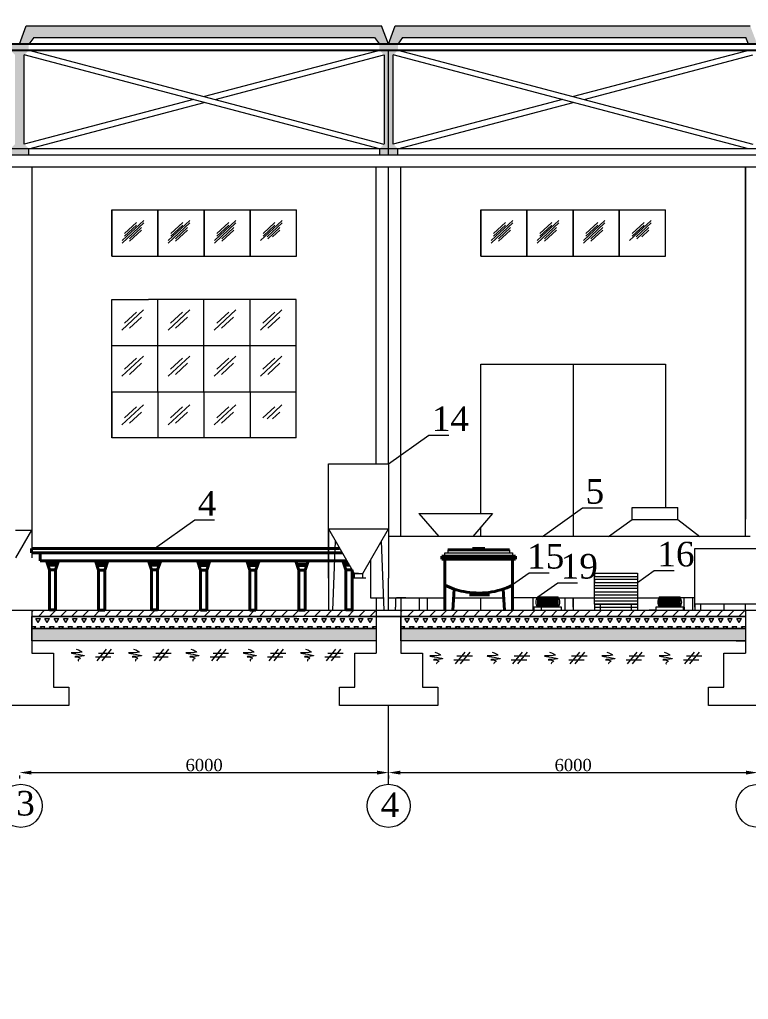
# Model space of a CAD drawing. Header units: inches. Extents: x -4475333 to 345677417, y -211198149 to 2125895.
# Drawn here: x -1960728 to -1948879, y 899562 to 915485 of the extents above; entities that cross this region are included whole.
import ezdxf

# ---------------------------------------------------------------- set-up
doc = ezdxf.new("R2010")
doc.units = ezdxf.units.IN
doc.header["$LTSCALE"] = 150
doc.header["$MEASUREMENT"] = 0
doc.linetypes.add('CENTER2', pattern=[1.125, 0.75, -0.125, 0.125, -0.125])
doc.linetypes.add('HIDDEN2', pattern=[4.7625, 3.175, -1.5875])
for name, color, linetype, lineweight in [('03 tbii', 3, 'Continuous', 50), ('cot', 2, 'Continuous', 50), ('Duong vien', 7, 'Continuous', 50), ('EEEE', 7, 'Continuous', 0), ('KHUNG BVE', 7, 'Continuous', 0), ('móng cột', 7, 'Continuous', 50), ('NHA XUONG', 80, 'Continuous', 50), ('PHOI_CANH', 3, 'Continuous', 50)]:
    doc.layers.add(name, color=color, linetype=linetype, lineweight=lineweight)
for name, color, linetype in [('dang', 2, 'Continuous'), ('duongtamchamgach', 50, 'Continuous'), ('MATCAT', 132, 'Continuous'), ('NET NHAP', 7, 'Continuous'), ('Net0.2', 4, 'Continuous'), ('netdut', 2, 'HIDDEN2'), ('Netve', 1, 'Continuous'), ('Thiet bi', 7, 'Continuous'), ('tru', 7, 'Continuous')]:
    doc.layers.add(name, color=color, linetype=linetype)
doc.styles.add('1', font='times.ttf')
doc.styles.get("Standard").update_dxf_attribs({"font": 'times.ttf', "height": 100})
doc.dimstyles.new('75', dxfattribs={"dimtxt": 200, "dimasz": 188, "dimexe": 94, "dimexo": 47, "dimgap": 20, "dimtad": 1, "dimtoh": 1, "dimdec": 0, "dimtxsty": '1', "dimcen": 2.5, "dimclrt": 256, "dimadec": 0, "dimazin": 0, "dimtfac": 1, "dimtdec": 0, "dimtix": 1, "dimtmove": 0, "dimatfit": 2, "dimfxl": 1, "dimlwd": 9, "dimlwe": 9, "dimarcsym": 0})
pattern_1 = [(60, (-2659278.37, 852424.49), (-75, 129.90381), [75, -75]), (120, (-2659278.37, 852424.49), (-150, 8e-08), [75, -75]), (0, (-2659315.87, 852489.44), (75, 129.90381), [75, -75])]
pattern_2 = [(0, (-2659278.374, 852424.489), (12.5, 25), [0, -25])]
pattern_3 = [(45, (-3375269.5799, 726526.24026), (-0.088388347648, 0.088388347648), [])]

# ---------------------------------------------------------------- blocks, each defined once
blk = doc.blocks.new('*D181')
at = {"layer": 'Defpoints', "color": 0, "lineweight": 0, "ltscale": 3, "transparency": 16777216}
for p in [(-1960728, 903248), (-1954728, 903248), (-1954728, 903248)]:
    blk.add_point(p, dxfattribs=at)
at = {"layer": 'NET NHAP', "color": 0, "lineweight": 9, "ltscale": 3, "transparency": 16777216}
for p, q in [((-1954728, 903295), (-1954728, 903342)), ((-1960728, 903201), (-1960728, 903154)), ((-1960540, 903248), (-1954916, 903248))]:
    blk.add_line(p, q, dxfattribs=at)
at = {"layer": 'NET NHAP', "color": 0, "lineweight": 0, "ltscale": 3, "transparency": 16777216}
for points in [[(-1960540, 903279), (-1960540, 903216), (-1960728, 903248)], [(-1954916, 903279), (-1954916, 903216), (-1954728, 903248)]]:
    blk.add_solid(points, dxfattribs=at)
at = {"layer": 'NET NHAP', "lineweight": 13, "ltscale": 3, "transparency": 16777216, "insert": (-1957728, 903369), "char_height": 200, "attachment_point": 5, "style": '1'}
blk.add_mtext('6000', dxfattribs=at)
blk = doc.blocks.new('*D182')
at = {"layer": 'Defpoints', "color": 0, "lineweight": 0, "ltscale": 3, "transparency": 16777216}
for p in [(-1954728, 903248), (-1948728, 903248), (-1948728, 903248)]:
    blk.add_point(p, dxfattribs=at)
at = {"layer": 'NET NHAP', "color": 0, "lineweight": 9, "ltscale": 3, "transparency": 16777216}
for p, q in [((-1948728, 903295), (-1948728, 903342)), ((-1954728, 903201), (-1954728, 903154)), ((-1954540, 903248), (-1948916, 903248))]:
    blk.add_line(p, q, dxfattribs=at)
at = {"layer": 'NET NHAP', "color": 0, "lineweight": 0, "ltscale": 3, "transparency": 16777216}
for points in [[(-1954540, 903279), (-1954540, 903216), (-1954728, 903248)], [(-1948916, 903279), (-1948916, 903216), (-1948728, 903248)]]:
    blk.add_solid(points, dxfattribs=at)
at = {"layer": 'NET NHAP', "lineweight": 13, "ltscale": 3, "transparency": 16777216, "insert": (-1951728, 903369), "char_height": 200, "attachment_point": 5, "style": '1'}
blk.add_mtext('6000', dxfattribs=at)
blk = doc.blocks.new('utjjrtjtr')
at = {"layer": 'PHOI_CANH', "color": 252, "lineweight": 9}
for p, q in [((4094925, 1559965), (4094925, 1559215)), ((4094925, 1559215), (4094925, 1559965)), ((4094925, 1559965), (4097925, 1559965)), ((4094925, 1559965), (4094925, 1559215)), ((4094925, 1559965), (4097925, 1559965)), ((4094925, 1559965), (4097925, 1559965)), ((4095675, 1559215), (4095675, 1559965)), ((4095675, 1559965), (4095675, 1559215)), ((4096425, 1559215), (4096425, 1559965)), ((4096425, 1559965), (4096425, 1559215)), ((4097175, 1559215), (4097175, 1559965)), ((4097175, 1559965), (4097175, 1559215)), ((4097925, 1559215), (4097925, 1559965)), ((4095092, 1559468), (4095443, 1559795)), ((4095092, 1559468), (4095443, 1559795)), ((4095842, 1559468), (4096193, 1559795)), ((4095842, 1559468), (4096193, 1559795)), ((4096592, 1559468), (4096943, 1559795)), ((4096592, 1559468), (4096943, 1559795)), ((4097342, 1559468), (4097693, 1559795)), ((4097342, 1559468), (4097693, 1559795)), ((4095092, 1559426), (4095443, 1559754)), ((4095092, 1559426), (4095443, 1559754)), ((4095133, 1559580), (4095328, 1559760)), ((4095133, 1559580), (4095328, 1559760)), ((4095133, 1559539), (4095328, 1559719)), ((4095133, 1559539), (4095328, 1559719)), ((4095212, 1559496), (4095407, 1559677)), ((4095212, 1559496), (4095407, 1559677)), ((4095212, 1559455), (4095407, 1559636)), ((4095212, 1559455), (4095407, 1559636)), ((4095842, 1559426), (4096193, 1559754)), ((4095842, 1559426), (4096193, 1559754)), ((4095883, 1559580), (4096078, 1559760)), ((4095883, 1559580), (4096078, 1559760)), ((4095883, 1559539), (4096078, 1559719)), ((4095883, 1559539), (4096078, 1559719)), ((4095962, 1559496), (4096157, 1559677)), ((4095962, 1559496), (4096157, 1559677)), ((4095962, 1559455), (4096157, 1559636)), ((4095962, 1559455), (4096157, 1559636)), ((4096592, 1559426), (4096943, 1559754)), ((4096592, 1559426), (4096943, 1559754)), ((4096633, 1559580), (4096828, 1559760)), ((4096633, 1559580), (4096828, 1559760)), ((4096633, 1559539), (4096828, 1559719)), ((4096633, 1559539), (4096828, 1559719)), ((4096712, 1559496), (4096907, 1559677)), ((4096712, 1559496), (4096907, 1559677)), ((4096712, 1559455), (4096907, 1559636)), ((4096712, 1559455), (4096907, 1559636)), ((4097383, 1559580), (4097578, 1559760)), ((4097383, 1559580), (4097578, 1559760)), ((4097383, 1559539), (4097578, 1559719)), ((4097383, 1559539), (4097578, 1559719)), ((4097451, 1559527), (4097693, 1559754)), ((4097451, 1559527), (4097693, 1559754)), ((4097462, 1559496), (4097657, 1559677)), ((4097462, 1559496), (4097657, 1559677)), ((4097540, 1559527), (4097657, 1559636)), ((4097540, 1559527), (4097657, 1559636)), ((4094925, 1559215), (4097883, 1559215)), ((4094925, 1559215), (4097925, 1559215)), ((4094925, 1559215), (4097883, 1559215)), ((4097883, 1559215), (4097925, 1559215)), ((4097883, 1559215), (4097925, 1559215))]:
    blk.add_line(p, q, dxfattribs=at)

msp = doc.modelspace()

# ---------------------------------------------------------------- hatches: boundary and pattern name
at = {"layer": 'dang', "lineweight": 9}
for points in [[(-1960878.5, 913286.9), (-1960578.5, 913286.9), (-1960578.5, 913386.9), (-1960653.5, 913461.9), (-1960653.5, 914911.7), (-1960578.5, 914986.9), (-1960578.5, 915086.9), (-1960878.5, 915086.9), (-1960878.5, 914986.9), (-1960803.5, 914911.7), (-1960803.5, 913461.9), (-1960878.5, 913386.9)], [(-1954878.5, 913286.9), (-1954578.5, 913286.9), (-1954578.5, 913386.9), (-1954653.5, 913461.9), (-1954653.5, 914911.7), (-1954578.5, 914986.9), (-1954578.5, 915086.9), (-1954878.5, 915086.9), (-1954878.5, 914986.9), (-1954803.5, 914911.7), (-1954803.5, 913461.9), (-1954878.5, 913386.9)]]:
    msp.add_hatch(color=256, dxfattribs=at).paths.add_polyline_path(points)
at = {"layer": 'netdut', "linetype": 'ByBlock', "lineweight": 9, "ltscale": 10}
h = msp.add_hatch(dxfattribs=at)
h.set_pattern_fill('TRIANG', color=0, scale=400, style=0)
h.set_pattern_definition(pattern_1)
h.paths.add_polyline_path([(-1960528.5, 905586.9), (-1960528.5, 905786.9), (-1954928.5, 905786.9), (-1954928.5, 905586.9)])
h = msp.add_hatch(dxfattribs=at)
h.set_pattern_fill('TRIANG', color=0, scale=400, style=0)
h.set_pattern_definition(pattern_1)
h.paths.add_polyline_path([(-1954528.6, 905586.9), (-1954528.6, 905786.9), (-1948928.5, 905786.9), (-1948928.5, 905586.9)])
h = msp.add_hatch(dxfattribs=at)
h.set_pattern_fill('DOTS', color=4, scale=400, style=0)
h.set_pattern_definition(pattern_2)
edge = h.paths.add_edge_path()
edge.add_line((-1954928.5, 905586.9), (-1954928.5, 905387))
edge.add_line((-1960528.5, 905586.9), (-1954928.5, 905586.9))
edge.add_line((-1960528.5, 905387), (-1960528.5, 905586.9))
edge.add_line((-1954928.5, 905387), (-1960528.5, 905387))
h = msp.add_hatch(dxfattribs=at)
h.set_pattern_fill('DOTS', color=4, scale=400, style=0)
h.set_pattern_definition(pattern_2)
edge = h.paths.add_edge_path()
edge.add_line((-1948928.5, 905586.9), (-1948928.5, 905386.9))
edge.add_line((-1954528.6, 905586.9), (-1948928.5, 905586.9))
edge.add_line((-1954528.6, 905386.9), (-1954528.6, 905586.9))
edge.add_line((-1948928.5, 905387), (-1954528.6, 905387))
at = {"layer": 'tru', "linetype": 'ByBlock', "lineweight": 9, "ltscale": 10}
h = msp.add_hatch(dxfattribs=at)
h.set_pattern_fill('ANSI31', color=5, style=0)
h.set_pattern_definition(pattern_3)
h.paths.add_polyline_path([(-1960618.6, 915382.5), (-1960728.2, 915086.9), (-1960577.7, 915086.9), (-1960498.4, 915193.9), (-1954959.8, 915193.9), (-1954878.7, 915086.9), (-1954730.2, 915086.9), (-1954843.6, 915382.5)])
h = msp.add_hatch(dxfattribs=at)
h.set_pattern_fill('ANSI31', color=5, style=0)
h.set_pattern_definition(pattern_3)
h.paths.add_polyline_path([(-1948919.4, 915194.4), (-1948878.1, 915086.9), (-1948736.2, 915086.9), (-1948849.6, 915382.5), (-1954620.5, 915382.5), (-1954730.1, 915086.9), (-1954579.5, 915086.9), (-1954500.3, 915193.9)])
h = msp.add_hatch(dxfattribs=at)
h.set_pattern_fill('ANSI31', color=5, scale=40, style=0)
h.set_pattern_definition([(45, (-3454443.94, 1115139.1), (-89.802561, 89.802561), [])])
h.paths.add_polyline_path([(-1954928.4, 905887), (-1960528.5, 905887), (-1960528.5, 905786.9), (-1954928.4, 905786.9)])
h = msp.add_hatch(dxfattribs=at)
h.set_pattern_fill('ANSI31', color=5, scale=40, style=0)
h.set_pattern_definition([(45, (-3448444.04, 1115139.1), (-89.802561, 89.802561), [])])
h.paths.add_polyline_path([(-1948928.5, 905887), (-1954528.6, 905887), (-1954528.6, 905786.9), (-1948928.5, 905786.9)])

# ---------------------------------------------------------------- linework, layer by layer
at = {"layer": '03 tbii', "lineweight": 18}
for p, q in [((-1972728.5, 905887), (-1906728.3, 905887)), ((-1950432.5, 905887), (-1949982.5, 905887))]:
    msp.add_line(p, q, dxfattribs=at)
at = {"layer": 'cot', "lineweight": 18}
for p, q in [((-1960578.6, 914986.9), (-1954804, 913461.9)), ((-1954854, 914986.9), (-1957722.5, 914232.6)), ((-1954579, 914986.9), (-1948804.4, 913461.9)), ((-1948854.4, 914986.9), (-1951723, 914232.6)), ((-1954879, 913386.9), (-1960654, 914911.7)), ((-1957549.2, 914186.8), (-1954804, 914911.7)), ((-1948879.4, 913386.9), (-1954654.4, 914911.7)), ((-1951549.6, 914186.8), (-1948804.4, 914911.7)), ((-1957902.7, 914185.3), (-1960654, 913461.9)), ((-1960579, 913386.9), (-1957729, 914139.4)), ((-1951903.1, 914185.3), (-1954654.4, 913461.9)), ((-1954579.4, 913386.9), (-1951729.4, 914139.4)), ((-1954928.5, 905586.9), (-1960528.5, 905586.9)), ((-1948928.5, 905586.9), (-1954528.6, 905586.9))]:
    msp.add_line(p, q, dxfattribs=at)
at = {"layer": 'dang', "lineweight": 18}
for p, q in [((-1960653.5, 913461.9), (-1960653.5, 914911.7)), ((-1960653.5, 913461.9), (-1960653.5, 914911.7)), ((-1954803.5, 914911.7), (-1954803.5, 913461.9)), ((-1954803.5, 914911.7), (-1954803.5, 913461.9)), ((-1954653.5, 913461.9), (-1954653.5, 914911.7)), ((-1954653.5, 913461.9), (-1954653.5, 914911.7))]:
    msp.add_line(p, q, dxfattribs=at)
at = {"layer": 'Defpoints', "lineweight": 18}
for p, q in [((-1954728.5, 913286.9), (-1954728.5, 914986.9)), ((-1960578.5, 913286.9), (-1960578.5, 913386.9)), ((-1954878.5, 913386.9), (-1954878.5, 913286.9)), ((-1954578.5, 913286.9), (-1954578.5, 913386.9))]:
    msp.add_line(p, q, dxfattribs=at)
at = {"layer": 'Duong vien', "color": 7, "linetype": 'Continuous', "lineweight": 18, "ltscale": 10}
for p, q in [((-1954728, 908267.5), (-1954075.1, 908731.5)), ((-1954075.1, 908731.5), (-1953752.2, 908731.5)), ((-1952228.9, 907086.8), (-1951576, 907550.7)), ((-1951576, 907550.7), (-1951253.1, 907550.7)), ((-1958533, 906890.1), (-1957880.1, 907354)), ((-1957880.1, 907354), (-1957557.2, 907354)), ((-1952714.3, 906302), (-1952440.9, 906496.3)), ((-1952440.9, 906496.3), (-1952118.1, 906496.3)), ((-1950682.2, 906337), (-1950408.8, 906531.3)), ((-1950408.8, 906531.3), (-1950085.9, 906531.3)), ((-1952305.2, 906102), (-1951979.5, 906333.4)), ((-1951979.5, 906333.4), (-1951656.6, 906333.4))]:
    msp.add_line(p, q, dxfattribs=at)
at = {"layer": 'duongtamchamgach', "linetype": 'Continuous', "lineweight": -2, "ltscale": 10}
for p, q in [((-1942519.2, 915086.9), (-1966592.5, 915086.9)), ((-1966576.1, 914986.9), (-1942519.7, 914986.9))]:
    msp.add_line(p, q, dxfattribs=at)
at = {"layer": 'duongtamchamgach', "linetype": 'CENTER2', "lineweight": 15, "ltscale": 200}
for p, q in [((-1954737.8, 913086.9), (-1954737.8, 908267.5)), ((-1954737.8, 907207.5), (-1954737.8, 907190.7))]:
    msp.add_line(p, q, dxfattribs=at)
at = {"layer": 'EEEE', "color": 7, "linetype": 'Continuous', "lineweight": 18, "ltscale": 10}
for p, q in [((-1954235.8, 907458.1), (-1953914.8, 907086.7)), ((-1954235.8, 907458.1), (-1953039.8, 907458.1)), ((-1953039.8, 907458.1), (-1953360.8, 907087.2)), ((-1950771, 907358.5), (-1950771, 907554)), ((-1950771, 907554), (-1950027.5, 907554)), ((-1950027.5, 907358.5), (-1950027.5, 907554)), ((-1951153.5, 907086.7), (-1950771, 907358.5)), ((-1950771, 907358.5), (-1950027.5, 907358.5)), ((-1950027.5, 907358.5), (-1949669.3, 907086.7)), ((-1955020.5, 906086.7), (-1954807, 906086.7)), ((-1955020.5, 906086.7), (-1954807, 906086.7)), ((-1954728, 906086.7), (-1953815.5, 906086.7)), ((-1954728, 906086.7), (-1953815.5, 906086.7)), ((-1954617.1, 906086.7), (-1954617.1, 905936.7)), ((-1954448.6, 906086.8), (-1954601.9, 906086.8)), ((-1954233.4, 906086.7), (-1954233.4, 905936.7)), ((-1953673.3, 906086.7), (-1952857.6, 906086.7)), ((-1953673.3, 906086.7), (-1952857.6, 906086.7)), ((-1952382.6, 906086.7), (-1952382.6, 905936.7)), ((-1951864.1, 906086.7), (-1951864.1, 905936.7))]:
    msp.add_line(p, q, dxfattribs=at)
at = {"layer": 'EEEE', "color": 5, "linetype": 'Continuous', "lineweight": 40, "ltscale": 10}
for p, q in [((-1960533, 906890), (-1956533, 906890)), ((-1960533, 906820), (-1956533, 906820)), ((-1956533, 906890), (-1955524.6, 906890)), ((-1955484.1, 906820), (-1956533, 906820)), ((-1953766, 906867.1), (-1952765.6, 906867.1)), ((-1953765.6, 906867), (-1952765.6, 906867)), ((-1953365.6, 906887), (-1953165.6, 906887)), ((-1956673, 906690), (-1960393, 906690)), ((-1955409, 906690), (-1956673, 906690)), ((-1955472.1, 906690), (-1955422.6, 906541.4)), ((-1955455.9, 906641.4), (-1955380.9, 906641.4)), ((-1952665.2, 906767), (-1953865, 906767)), ((-1953865, 906717.1), (-1953865, 906767)), ((-1953865, 906717.1), (-1952665.2, 906717.1)), ((-1953815.6, 905887), (-1953815.2, 906717.1)), ((-1952715.2, 906717.1), (-1952713.4, 905887)), ((-1952665.2, 906717.1), (-1952665.2, 906767)), ((-1955447.6, 906616.4), (-1955366.5, 906616.4)), ((-1955422.6, 905891.4), (-1955422.6, 906541.4)), ((-1955422.6, 906541.4), (-1955323.1, 906541.4)), ((-1955322.6, 906540.5), (-1955322.6, 905891.4)), ((-1953664.5, 906230.7), (-1953685.6, 905887)), ((-1953378.4, 906135.7), (-1953378.4, 906171)), ((-1953125.6, 906135.7), (-1953125.6, 906173.5)), ((-1952845.8, 905887), (-1952866.2, 906230.7)), ((-1953088.7, 906135.7), (-1953415.2, 906135.7)), ((-1960243.5, 905891.4), (-1960143.5, 905891.4)), ((-1959444.4, 905890), (-1959344.4, 905890)), ((-1958583.5, 905891.4), (-1958483.5, 905891.4)), ((-1957784.4, 905890), (-1957684.4, 905890)), ((-1957784.4, 905890), (-1957684.4, 905890)), ((-1956985.3, 905888.7), (-1956885.3, 905888.7)), ((-1956985.3, 905888.7), (-1956885.3, 905888.7)), ((-1956186.2, 905887.4), (-1956086.2, 905887.4)), ((-1955422.6, 905891.4), (-1955322.6, 905891.4))]:
    msp.add_line(p, q, dxfattribs=at)
at = {"layer": 'EEEE', "color": 5, "lineweight": 40}
for p, q in [((-1960533, 906890), (-1960533, 906820)), ((-1960393, 906690), (-1960393, 906820)), ((-1960293, 906690), (-1960243.5, 906541.4)), ((-1960276.8, 906641.4), (-1960110.2, 906641.4)), ((-1960093.9, 906690), (-1960143.5, 906541.4)), ((-1959493.9, 906688.7), (-1959444.4, 906540)), ((-1959477.7, 906640), (-1959311.1, 906640)), ((-1959294.8, 906688.7), (-1959344.4, 906540)), ((-1958633, 906690), (-1958583.5, 906541.4)), ((-1958616.8, 906641.4), (-1958450.1, 906641.4)), ((-1958433.9, 906690), (-1958483.5, 906541.4)), ((-1957833.9, 906688.7), (-1957784.4, 906540)), ((-1957833.9, 906688.7), (-1957784.4, 906540)), ((-1957817.7, 906640), (-1957651, 906640)), ((-1957817.7, 906640), (-1957651, 906640)), ((-1957634.8, 906688.7), (-1957684.4, 906540)), ((-1957634.8, 906688.7), (-1957684.4, 906540)), ((-1957034.8, 906687.4), (-1956985.3, 906538.7)), ((-1957034.8, 906687.4), (-1956985.3, 906538.7)), ((-1956835.7, 906687.4), (-1956885.3, 906538.7)), ((-1956835.7, 906687.4), (-1956885.3, 906538.7)), ((-1956235.7, 906686), (-1956186.2, 906537.4)), ((-1956036.6, 906686), (-1956086.2, 906537.4)), ((-1960268.5, 906616.4), (-1960118.5, 906616.4)), ((-1960243.5, 905891.4), (-1960243.5, 906541.4)), ((-1960243.5, 906541.4), (-1960143.5, 906541.4)), ((-1960143.5, 906541.4), (-1960143.5, 905891.4)), ((-1959469.4, 906615), (-1959319.4, 906615)), ((-1959444.4, 905890), (-1959444.4, 906540)), ((-1959444.4, 906540), (-1959344.4, 906540)), ((-1959344.4, 906540), (-1959344.4, 905890)), ((-1958608.5, 906616.4), (-1958458.5, 906616.4)), ((-1958583.5, 905891.4), (-1958583.5, 906541.4)), ((-1958583.5, 906541.4), (-1958483.5, 906541.4)), ((-1958483.5, 906541.4), (-1958483.5, 905891.4)), ((-1957809.4, 906615), (-1957659.4, 906615)), ((-1957809.4, 906615), (-1957659.4, 906615)), ((-1957784.4, 905890), (-1957784.4, 906540)), ((-1957784.4, 906540), (-1957684.4, 906540)), ((-1957784.4, 905890), (-1957784.4, 906540)), ((-1957784.4, 906540), (-1957684.4, 906540)), ((-1957684.4, 906540), (-1957684.4, 905890)), ((-1957684.4, 906540), (-1957684.4, 905890)), ((-1957018.6, 906638.7), (-1956851.9, 906638.7)), ((-1957018.6, 906638.7), (-1956851.9, 906638.7)), ((-1957010.3, 906613.7), (-1956860.3, 906613.7)), ((-1957010.3, 906613.7), (-1956860.3, 906613.7)), ((-1956985.3, 905888.7), (-1956985.3, 906538.7)), ((-1956985.3, 906538.7), (-1956885.3, 906538.7)), ((-1956985.3, 905888.7), (-1956985.3, 906538.7)), ((-1956985.3, 906538.7), (-1956885.3, 906538.7)), ((-1956885.3, 906538.7), (-1956885.3, 905888.7)), ((-1956885.3, 906538.7), (-1956885.3, 905888.7)), ((-1956219.5, 906637.4), (-1956052.8, 906637.4)), ((-1956211.2, 906612.4), (-1956061.2, 906612.4)), ((-1956186.2, 905887.4), (-1956186.2, 906537.4)), ((-1956186.2, 906537.4), (-1956086.2, 906537.4)), ((-1956086.2, 906537.4), (-1956086.2, 905887.4))]:
    msp.add_line(p, q, dxfattribs=at)
at = {"layer": 'EEEE', "color": 5, "linetype": 'Continuous', "lineweight": 40, "ltscale": 10}
for start, end in [(244.20352, 258.96406), (258.96406, 295.77621), (258.96406, 277.36781), (258.96406, 277.36781)]:
    msp.add_arc((-1953264.2, 907432.7), 1266.9, start, end, dxfattribs=at)
at = {"layer": 'KHUNG BVE', "linetype": 'Continuous', "lineweight": 18, "ltscale": 10}
for p, q in [((-1901081.4, 913387), (-1972728.5, 913387)), ((-1972728.5, 913287), (-1901052.7, 913287)), ((-1906728.5, 913087), (-1972728.5, 913087)), ((-1960528.5, 913086.9), (-1960528.5, 906735.5)), ((-1954928.5, 908267.5), (-1954928.5, 913086.9)), ((-1954928.5, 908267.5), (-1954928.5, 913086.9)), ((-1954528.6, 907205.9), (-1954528.6, 913086.9)), ((-1954528.6, 907086.7), (-1954528.6, 913086.9)), ((-1948928.5, 907806.4), (-1948928.5, 913086.9)), ((-1948928.5, 913086.9), (-1948928.5, 907367.4)), ((-1948928.5, 907086.7), (-1948928.5, 913086.9)), ((-1960528.5, 907888.7), (-1960528.5, 907291.4)), ((-1960533, 906890), (-1960533, 906820)), ((-1960528.5, 905887), (-1960528.5, 905387)), ((-1954928.5, 905886.9), (-1954928.5, 905386.9)), ((-1954528.6, 905886.9), (-1954528.6, 905386.9)), ((-1948928.5, 905887), (-1948928.5, 905987)), ((-1948928.5, 905887), (-1948928.5, 905387)), ((-1955818.6, 905786.8), (-1960528.5, 905786.8)), ((-1955818.6, 905786.8), (-1950218.5, 905786.8)), ((-1954528.6, 905786.9), (-1948928.5, 905786.9)), ((-1960528.5, 905387), (-1960528.5, 905187)), ((-1954928.5, 905387), (-1960528.5, 905387)), ((-1954928.5, 905386.9), (-1954928.5, 905186.9)), ((-1948928.5, 905387), (-1954528.6, 905387)), ((-1954528.6, 905386.9), (-1954528.6, 905186.9)), ((-1948928.5, 905387), (-1948928.5, 905187)), ((-1960528.5, 905187), (-1960178.5, 905187)), ((-1960178.5, 905187), (-1960178.5, 904637)), ((-1955278.6, 904636.9), (-1955278.6, 905186.9)), ((-1955278.6, 905186.9), (-1954928.5, 905186.9)), ((-1954528.6, 905186.9), (-1954178.6, 905186.9)), ((-1954178.6, 905186.9), (-1954178.6, 904636.9)), ((-1949278.6, 904637), (-1949278.6, 905187)), ((-1949278.6, 905187), (-1948928.5, 905187)), ((-1960178.5, 904637), (-1959928.5, 904637)), ((-1959928.5, 904637), (-1959928.5, 904337)), ((-1955528.6, 904336.9), (-1955528.6, 904636.9)), ((-1955528.6, 904636.9), (-1955278.6, 904636.9)), ((-1954178.6, 904636.9), (-1953928.6, 904636.9)), ((-1953928.6, 904636.9), (-1953928.6, 904336.9)), ((-1949528.6, 904337), (-1949528.6, 904637)), ((-1949528.6, 904637), (-1949278.6, 904637)), ((-1959928.5, 904337), (-1961528.5, 904337)), ((-1953928.6, 904336.9), (-1955528.6, 904336.9)), ((-1947928.6, 904337), (-1949528.6, 904337))]:
    msp.add_line(p, q, dxfattribs=at)
at = {"layer": 'KHUNG BVE', "lineweight": 0}
for p, q in [((-1953228.6, 909886.9), (-1950228.6, 909886.9)), ((-1953228.6, 907458.1), (-1953228.6, 909886.9)), ((-1951728.6, 909886.9), (-1951728.6, 907086.7)), ((-1950228.6, 909886.9), (-1950228.6, 907554)), ((-1955708, 906407.5), (-1955708, 908267.5)), ((-1955708, 908267.5), (-1954728, 908267.5)), ((-1954728, 908267.5), (-1954728, 906407.5)), ((-1955708, 907207.5), (-1955708, 906407.5)), ((-1955708, 907207.5), (-1955708, 905887)), ((-1955708, 907207.5), (-1955708, 905887)), ((-1955708, 907207.5), (-1954728, 907207.5)), ((-1955708, 907207.5), (-1955288, 906480.7)), ((-1955148, 906480.7), (-1954728, 907207.5)), ((-1954728, 907207.5), (-1954728, 906407.5)), ((-1953228.6, 907086.7), (-1953228.6, 907240)), ((-1955636.9, 905887), (-1955593, 907008.5)), ((-1954799.2, 905887), (-1954843, 907008.5)), ((-1948851.9, 907086.7), (-1954728, 907086.7)), ((-1955708, 906890), (-1955708, 906281.2)), ((-1953815.2, 906767), (-1953815.2, 906817)), ((-1953815.2, 906817), (-1952715.4, 906817)), ((-1953765.6, 906867), (-1953765.6, 906817)), ((-1953765.6, 906817), (-1953765.6, 906817)), ((-1953365.6, 906887), (-1953365.6, 906867)), ((-1953165.6, 906887), (-1953165.6, 906867)), ((-1952765.6, 906867), (-1952765.6, 906817)), ((-1952715.4, 906817), (-1952715.4, 906767)), ((-1949752.2, 906887), (-1948612.2, 906887)), ((-1949752.2, 905987), (-1949752.2, 906887)), ((-1955020.5, 906701.4), (-1955020.5, 906086.7)), ((-1955218, 906480.7), (-1955288, 906480.7)), ((-1955288, 906480.7), (-1955288, 906410.7)), ((-1955288, 906480.7), (-1955148, 906480.7)), ((-1955288, 906480.7), (-1955148, 906480.7)), ((-1955218, 906480.7), (-1955148, 906480.7)), ((-1955148, 906410.7), (-1955148, 906480.7)), ((-1951382.2, 906487), (-1950682.2, 906487)), ((-1951382.2, 905987), (-1951382.2, 906487)), ((-1951382.2, 906487), (-1951382.2, 906437)), ((-1950682.2, 906487), (-1950682.2, 905987)), ((-1955288, 906410.7), (-1955338, 906410.7)), ((-1955338, 906410.7), (-1955148, 906410.7)), ((-1955288, 906410.7), (-1955148, 906410.7)), ((-1955148, 906410.7), (-1955098, 906410.7)), ((-1954728, 905887), (-1954728, 906407.5)), ((-1951382.2, 906437), (-1950682.2, 906437)), ((-1950682.2, 906387), (-1951382.2, 906387)), ((-1951382.2, 906387), (-1951382.2, 906337)), ((-1951382.2, 906337), (-1950682.2, 906337)), ((-1951382.2, 906337), (-1950682.2, 906337)), ((-1950682.2, 906437), (-1950682.2, 906387)), ((-1949752.2, 905937.1), (-1949752.2, 906395.4)), ((-1953228.6, 906135.7), (-1953228.6, 906166.4)), ((-1951382.2, 906287), (-1950682.2, 906287)), ((-1950682.2, 906237), (-1951382.2, 906237)), ((-1951382.2, 906187), (-1950682.2, 906187)), ((-1951382.2, 906187), (-1950682.2, 906187)), ((-1955020.5, 906086.7), (-1954851.9, 906086.7)), ((-1954928.5, 906086.7), (-1954928.5, 905886.9)), ((-1954528.6, 906086.8), (-1954528.6, 905886.9)), ((-1954098.4, 905936.7), (-1954098.4, 906086.7)), ((-1953228.6, 905886.9), (-1953228.6, 906086.7)), ((-1952316.2, 906086.7), (-1952713.8, 906086.7)), ((-1951964.2, 906086.7), (-1951382.2, 906087)), ((-1951864.1, 906086.7), (-1951864.1, 905886.7)), ((-1951729.1, 905936.7), (-1951729.1, 906086.7)), ((-1951729.1, 906086.7), (-1951729.1, 905886.7)), ((-1951382.2, 906137), (-1950682.2, 906137)), ((-1951382.2, 906137), (-1950682.2, 906137)), ((-1951382.2, 906137), (-1950682.2, 906137)), ((-1951382.2, 906087), (-1950682.2, 906087)), ((-1951382.2, 906037), (-1950682.2, 906037)), ((-1950682.2, 906086.7), (-1950333.3, 906086.7)), ((-1949752.2, 906086.7), (-1949981.2, 906086.7)), ((-1949925.4, 905937), (-1949925.4, 906087)), ((-1949790.6, 906086.7), (-1949790.6, 905887)), ((-1955708, 905887), (-1955636.9, 905887)), ((-1954799.2, 905887), (-1954728, 905887)), ((-1954751.9, 905886.7), (-1954617.1, 905886.7)), ((-1954617.1, 905886.7), (-1954617.1, 905936.7)), ((-1954528.6, 905886.9), (-1953228.6, 905886.9)), ((-1954233.4, 905936.7), (-1954233.4, 905886.7)), ((-1954233.4, 905886.7), (-1954098.4, 905886.7)), ((-1954098.4, 905886.7), (-1954098.4, 905936.7)), ((-1953815.6, 905887), (-1953685.6, 905887)), ((-1952845.8, 905887), (-1952713.4, 905887)), ((-1952382.6, 905936.7), (-1952382.6, 905886.7)), ((-1952382.6, 905886.7), (-1952247.7, 905886.7)), ((-1952247.7, 905937), (-1952247.7, 905886.7)), ((-1951864.1, 905886.7), (-1951729.1, 905886.7)), ((-1951728.6, 905887), (-1951728.6, 905886.9)), ((-1950682.2, 905987), (-1951382.2, 905987)), ((-1951382.2, 905987), (-1951382.2, 905887)), ((-1951382.2, 905987), (-1950682.2, 905987)), ((-1951382.2, 905937), (-1950682.2, 905937)), ((-1951382.2, 905937), (-1950682.2, 905937)), ((-1951282.2, 905887), (-1951282.2, 905987)), ((-1951091.2, 905887), (-1950991.2, 905887)), ((-1950782.2, 905887), (-1950782.2, 905987)), ((-1950682.2, 905987), (-1950682.2, 905887)), ((-1950391.2, 905887), (-1950491.2, 905887)), ((-1949925.4, 905937), (-1949925.4, 905887)), ((-1949925.4, 905886.7), (-1949790.6, 905886.7)), ((-1948612.2, 905987), (-1949752.2, 905987)), ((-1949752.2, 905987), (-1949752.2, 905887)), ((-1949752.2, 905887), (-1949652.2, 905887)), ((-1949652.2, 905887), (-1949652.2, 905987)), ((-1949406.9, 905886.7), (-1949271.9, 905886.7)), ((-1949271.9, 905936.7), (-1949271.9, 905987)), ((-1949271.9, 905886.7), (-1949271.9, 905987))]:
    msp.add_line(p, q, dxfattribs=at)
at = {"layer": 'KHUNG BVE', "color": 7, "lineweight": 18}
for p, q in [((-1952305.2, 905937), (-1952305.2, 906102)), ((-1952305.2, 906102), (-1951975.2, 906102)), ((-1952305.2, 906087), (-1951975.2, 906087)), ((-1952305.2, 906072), (-1951975.2, 906072)), ((-1952305.2, 906057), (-1951975.2, 906057)), ((-1952305.2, 906042), (-1951975.2, 906042)), ((-1952305.2, 906027), (-1951975.2, 906027)), ((-1952305.2, 906012), (-1951975.2, 906012)), ((-1951975.2, 906102), (-1951975.2, 905937)), ((-1950322.2, 905937.1), (-1950322.2, 906102.1)), ((-1950322.2, 906102.1), (-1949992.2, 906102.1)), ((-1950322.2, 906087.1), (-1949992.2, 906087.1)), ((-1950322.2, 906072.1), (-1949992.2, 906072.1)), ((-1950322.2, 906057.1), (-1949992.2, 906057.1)), ((-1950322.2, 906042.1), (-1949992.2, 906042.1)), ((-1950322.2, 906027.1), (-1949992.2, 906027.1)), ((-1950322.2, 906012.1), (-1949992.2, 906012.1)), ((-1949992.2, 906102.1), (-1949992.2, 905937.1)), ((-1951915.2, 905937), (-1952365.2, 905937)), ((-1951915.2, 905937), (-1952365.2, 905937)), ((-1952365.2, 905937), (-1952365.2, 905887)), ((-1952305.2, 905997), (-1951975.2, 905997)), ((-1952305.2, 905982), (-1951975.2, 905982)), ((-1952305.2, 905967), (-1951975.2, 905967)), ((-1952305.2, 905952), (-1951975.2, 905952)), ((-1951975.2, 905937), (-1952305.2, 905937)), ((-1951915.2, 905887), (-1951915.2, 905937)), ((-1949932.2, 905937.1), (-1950382.2, 905937.1)), ((-1949932.2, 905937.1), (-1950382.2, 905937.1)), ((-1950382.2, 905937.1), (-1950382.2, 905887.1)), ((-1950322.2, 905997.1), (-1949992.2, 905997.1)), ((-1950322.2, 905982.1), (-1949992.2, 905982.1)), ((-1950322.2, 905967.1), (-1949992.2, 905967.1)), ((-1950322.2, 905952.1), (-1949992.2, 905952.1)), ((-1949992.2, 905937.1), (-1950322.2, 905937.1)), ((-1949932.2, 905887.1), (-1949932.2, 905937.1))]:
    msp.add_line(p, q, dxfattribs=at)
at = {"layer": 'KHUNG BVE', "color": 2, "linetype": 'Continuous', "lineweight": 18, "ltscale": 10}
for p, q in [((-1956701, 905886.8), (-1956701, 905887)), ((-1955562.4, 905886.8), (-1955562.4, 905887)), ((-1955494.3, 905886.7), (-1955494.3, 905886.9)), ((-1955408, 905886.8), (-1955408, 905886.9)), ((-1955405.7, 905886.7), (-1955405.7, 905886.9))]:
    msp.add_line(p, q, dxfattribs=at)
at = {"layer": 'KHUNG BVE', "lineweight": 0}
msp.add_circle((-1916098.2, 889715.1), 188435.9, dxfattribs=at)
at = {"layer": 'KHUNG BVE', "color": 7, "lineweight": 18}
for centre, start, end in [((-1952206.7, 906019.5), 140.03379, 219.96621), ((-1952073.6, 906019.5), 320.03379, 39.96621), ((-1950223.8, 906019.6), 140.03379, 219.96621), ((-1950090.7, 906019.6), 320.03379, 39.96621)]:
    msp.add_arc(centre, 128.4, start, end, dxfattribs=at)
at = {"layer": 'MATCAT', "color": 3, "lineweight": 13, "ltscale": 3}
msp.add_line((-1954728.4, 903247.6), (-1954728.4, 904337.1), dxfattribs=at)
at = {"layer": 'móng cột', "lineweight": 18}
msp.add_line((-1949078.5, 905386.9), (-1948928.5, 905386.9), dxfattribs=at)
at = {"layer": 'Net0.2', "lineweight": 18}
for p, q in [((-1959319.5, 905255.6), (-1959474.6, 905062.3)), ((-1959238.6, 905255.6), (-1959393.7, 905062.3)), ((-1958387.1, 905255.6), (-1958542.1, 905062.3)), ((-1958306.2, 905255.6), (-1958461.2, 905062.3)), ((-1957454.7, 905255.6), (-1957609.7, 905062.3)), ((-1957373.8, 905255.6), (-1957528.8, 905062.3)), ((-1956522.3, 905255.6), (-1956677.3, 905062.3)), ((-1956441.4, 905255.6), (-1956596.4, 905062.3)), ((-1955589.9, 905255.6), (-1955744.9, 905062.3)), ((-1955509, 905255.6), (-1955664, 905062.3)), ((-1953490.2, 905207.3), (-1953645.3, 905014)), ((-1953409.3, 905207.3), (-1953564.3, 905014)), ((-1952557.8, 905207.3), (-1952712.8, 905014)), ((-1952476.9, 905207.3), (-1952631.9, 905014)), ((-1951625.4, 905207.3), (-1951780.4, 905014)), ((-1951544.5, 905207.3), (-1951699.5, 905014)), ((-1950693, 905207.3), (-1950848, 905014)), ((-1950612.1, 905207.3), (-1950767.1, 905014)), ((-1949760.6, 905207.3), (-1949915.6, 905014)), ((-1949679.7, 905207.3), (-1949834.7, 905014)), ((-1959495.2, 905127), (-1959243.3, 905127)), ((-1959446.8, 905191), (-1959194.9, 905191)), ((-1958562.8, 905127), (-1958310.9, 905127)), ((-1958514.4, 905191), (-1958262.4, 905191)), ((-1957630.4, 905127), (-1957378.5, 905127)), ((-1957581.9, 905191), (-1957330, 905191)), ((-1956698, 905127), (-1956446.1, 905127)), ((-1956649.5, 905191), (-1956397.6, 905191)), ((-1955765.6, 905127), (-1955513.6, 905127)), ((-1955717.1, 905191), (-1955465.2, 905191)), ((-1953665.9, 905078.7), (-1953414, 905078.7)), ((-1953617.5, 905142.7), (-1953365.5, 905142.7)), ((-1952733.5, 905078.7), (-1952481.6, 905078.7)), ((-1952685, 905142.7), (-1952433.1, 905142.7)), ((-1951801.1, 905078.7), (-1951549.2, 905078.7)), ((-1951752.6, 905142.7), (-1951500.7, 905142.7)), ((-1950868.7, 905078.7), (-1950616.8, 905078.7)), ((-1950820.2, 905142.7), (-1950568.3, 905142.7)), ((-1949936.2, 905078.7), (-1949684.3, 905078.7)), ((-1949887.8, 905142.7), (-1949635.9, 905142.7))]:
    msp.add_line(p, q, dxfattribs=at)
for points in [[(-1959809.1, 905255.6), (-1959716.4, 905205.5), (-1959890, 905193.1), (-1959679.2, 905143.6), (-1959828, 905131.2), (-1959741.2, 905106.4), (-1959778.4, 905069.3), (-1959772.2, 905063.1)], [(-1958876.7, 905255.6), (-1958784, 905205.5), (-1958957.5, 905193.1), (-1958746.8, 905143.6), (-1958895.6, 905131.2), (-1958808.8, 905106.4), (-1958846, 905069.3), (-1958839.8, 905063.1)], [(-1957944.3, 905255.6), (-1957851.6, 905205.5), (-1958025.1, 905193.1), (-1957814.4, 905143.6), (-1957963.1, 905131.2), (-1957876.4, 905106.4), (-1957913.6, 905069.3), (-1957907.4, 905063.1)], [(-1957011.9, 905255.6), (-1956919.2, 905205.5), (-1957092.7, 905193.1), (-1956882, 905143.6), (-1957030.7, 905131.2), (-1956944, 905106.4), (-1956981.1, 905069.3), (-1956974.9, 905063.1)], [(-1956079.4, 905255.6), (-1955986.7, 905205.5), (-1956160.3, 905193.1), (-1955949.6, 905143.6), (-1956098.3, 905131.2), (-1956011.5, 905106.4), (-1956048.7, 905069.3), (-1956042.5, 905063.1)], [(-1953979.8, 905207.3), (-1953887.1, 905157.1), (-1954060.6, 905144.7), (-1953849.9, 905095.2), (-1953998.7, 905082.8), (-1953911.9, 905058.1), (-1953949.1, 905020.9), (-1953942.9, 905014.7)], [(-1953047.4, 905207.3), (-1952954.7, 905157.1), (-1953128.2, 905144.7), (-1952917.5, 905095.2), (-1953066.2, 905082.8), (-1952979.5, 905058.1), (-1953016.7, 905020.9), (-1953010.5, 905014.7)], [(-1952115, 905207.3), (-1952022.3, 905157.1), (-1952195.8, 905144.7), (-1951985.1, 905095.2), (-1952133.8, 905082.8), (-1952047.1, 905058.1), (-1952084.2, 905020.9), (-1952078, 905014.7)], [(-1951182.5, 905207.3), (-1951089.9, 905157.1), (-1951263.4, 905144.7), (-1951052.7, 905095.2), (-1951201.4, 905082.8), (-1951114.6, 905058.1), (-1951151.8, 905020.9), (-1951145.6, 905014.7)], [(-1950250.1, 905207.3), (-1950157.4, 905157.1), (-1950331, 905144.7), (-1950120.2, 905095.2), (-1950269, 905082.8), (-1950182.2, 905058.1), (-1950219.4, 905020.9), (-1950213.2, 905014.7)]]:
    msp.add_spline(points, degree=3, dxfattribs=at)
at = {"layer": 'netdut', "color": 0, "linetype": 'ByBlock', "lineweight": 18, "ltscale": 10}
for p, q in [((-1960528.5, 905586.9), (-1960528.5, 905786.9)), ((-1954928.5, 905786.9), (-1954928.5, 905586.9)), ((-1954528.6, 905586.9), (-1954528.6, 905786.9)), ((-1948928.5, 905786.9), (-1948928.5, 905586.9))]:
    msp.add_line(p, q, dxfattribs=at)
at = {"layer": 'netdut', "color": 4, "linetype": 'ByBlock', "lineweight": 18, "ltscale": 10}
for p, q in [((-1960528.5, 905387), (-1960528.5, 905586.9)), ((-1960528.5, 905586.9), (-1954928.5, 905586.9)), ((-1954928.5, 905586.9), (-1954928.5, 905387)), ((-1954528.6, 905586.9), (-1948928.5, 905586.9)), ((-1954528.6, 905386.9), (-1954528.6, 905586.9)), ((-1948928.5, 905586.9), (-1948928.5, 905386.9))]:
    msp.add_line(p, q, dxfattribs=at)
at = {"layer": 'Netve', "color": 7, "linetype": 'Continuous', "lineweight": 18, "ltscale": 10}
for p, q in [((-1960796, 907187.4), (-1960532.8, 907187.4)), ((-1960532.8, 907187.4), (-1960795.1, 906735.5))]:
    msp.add_line(p, q, dxfattribs=at)
at = {"layer": 'NHA XUONG', "lineweight": 18}
for p, q in [((-1960528.5, 905786.8), (-1956218.5, 905786.8)), ((-1955818.6, 905786.8), (-1950218.5, 905786.8)), ((-1950218.5, 905786.8), (-1955818.6, 905786.8)), ((-1954528.6, 905786.9), (-1948928.5, 905786.9)), ((-1948928.5, 905786.9), (-1954528.6, 905786.9))]:
    msp.add_line(p, q, dxfattribs=at)
at = {"layer": 'PHOI_CANH', "color": 252, "lineweight": 18}
for p, q in [((-1959230.7, 909437), (-1959230.7, 910937)), ((-1959230.7, 910937), (-1958630.7, 910937)), ((-1956230.7, 910937), (-1958630.7, 910937)), ((-1958480.7, 910687), (-1958480.7, 910937)), ((-1957730.7, 910687), (-1957730.7, 910937)), ((-1956980.7, 909437), (-1956980.7, 910937)), ((-1956230.7, 908687), (-1956230.7, 910937)), ((-1959063.5, 910439.7), (-1958712.6, 910766.9)), ((-1959022.7, 910551.9), (-1958827.7, 910732.4)), ((-1958943.5, 910468.4), (-1958748.5, 910648.9)), ((-1958480.7, 909437), (-1958480.7, 910687)), ((-1958313.5, 910439.7), (-1957962.6, 910766.9)), ((-1958272.7, 910551.9), (-1958077.7, 910732.4)), ((-1958193.5, 910468.4), (-1957998.5, 910648.9)), ((-1957730.7, 909437), (-1957730.7, 910687)), ((-1957563.5, 910439.7), (-1957212.6, 910766.9)), ((-1957522.7, 910551.9), (-1957327.7, 910732.4)), ((-1957443.5, 910468.4), (-1957248.5, 910648.9)), ((-1956813.5, 910439.7), (-1956462.6, 910766.9)), ((-1956772.7, 910551.9), (-1956577.7, 910732.4)), ((-1956693.5, 910468.4), (-1956498.5, 910648.9)), ((-1959230.7, 910187), (-1956230.7, 910187)), ((-1959230.7, 908687), (-1959230.7, 910070.4)), ((-1959063.5, 909689.7), (-1958712.6, 910016.9)), ((-1959063.5, 909689.7), (-1958712.6, 910016.9)), ((-1958313.5, 909689.7), (-1957962.6, 910016.9)), ((-1958313.5, 909689.7), (-1957962.6, 910016.9)), ((-1957563.5, 909689.7), (-1957212.6, 910016.9)), ((-1957563.5, 909689.7), (-1957212.6, 910016.9)), ((-1956813.5, 909689.7), (-1956462.6, 910016.9)), ((-1956813.5, 909689.7), (-1956462.6, 910016.9)), ((-1959022.7, 909801.9), (-1958827.7, 909982.4)), ((-1959022.7, 909801.9), (-1958827.7, 909982.4)), ((-1958943.5, 909718.4), (-1958748.5, 909898.9)), ((-1958943.5, 909718.4), (-1958748.5, 909898.9)), ((-1958272.7, 909801.9), (-1958077.7, 909982.4)), ((-1958272.7, 909801.9), (-1958077.7, 909982.4)), ((-1958193.5, 909718.4), (-1957998.5, 909898.9)), ((-1958193.5, 909718.4), (-1957998.5, 909898.9)), ((-1957522.7, 909801.9), (-1957327.7, 909982.4)), ((-1957522.7, 909801.9), (-1957327.7, 909982.4)), ((-1957443.5, 909718.4), (-1957248.5, 909898.9)), ((-1957443.5, 909718.4), (-1957248.5, 909898.9)), ((-1956772.7, 909801.9), (-1956577.7, 909982.4)), ((-1956772.7, 909801.9), (-1956577.7, 909982.4)), ((-1956693.5, 909718.4), (-1956498.5, 909898.9)), ((-1956693.5, 909718.4), (-1956498.5, 909898.9)), ((-1959230.7, 909437), (-1959230.7, 908687)), ((-1959230.7, 909437), (-1956230.7, 909437)), ((-1959230.7, 909437), (-1956230.7, 909437)), ((-1958480.7, 909437), (-1958480.7, 908687)), ((-1957730.7, 909437), (-1957730.7, 908687)), ((-1956980.7, 909437), (-1956980.7, 908687)), ((-1959063.5, 908898.4), (-1958712.6, 909225.6)), ((-1959063.5, 908898.4), (-1958712.6, 909225.6)), ((-1959022.7, 909010.7), (-1958827.7, 909191.2)), ((-1959022.7, 909010.7), (-1958827.7, 909191.2)), ((-1958313.5, 908898.4), (-1957962.6, 909225.6)), ((-1958313.5, 908898.4), (-1957962.6, 909225.6)), ((-1958272.7, 909010.7), (-1958077.7, 909191.2)), ((-1958272.7, 909010.7), (-1958077.7, 909191.2)), ((-1957563.5, 908898.4), (-1957212.6, 909225.6)), ((-1957563.5, 908898.4), (-1957212.6, 909225.6)), ((-1957522.7, 909010.7), (-1957327.7, 909191.2)), ((-1957522.7, 909010.7), (-1957327.7, 909191.2)), ((-1956772.7, 909010.7), (-1956577.7, 909191.2)), ((-1956772.7, 909010.7), (-1956577.7, 909191.2)), ((-1956705.3, 908999.2), (-1956462.6, 909225.6)), ((-1956705.3, 908999.2), (-1956462.6, 909225.6)), ((-1958943.5, 908927.1), (-1958748.5, 909107.6)), ((-1958943.5, 908927.1), (-1958748.5, 909107.6)), ((-1958193.5, 908927.1), (-1957998.5, 909107.6)), ((-1958193.5, 908927.1), (-1957998.5, 909107.6)), ((-1957443.5, 908927.1), (-1957248.5, 909107.6)), ((-1957443.5, 908927.1), (-1957248.5, 909107.6)), ((-1956615.6, 908999.2), (-1956498.5, 909107.6)), ((-1956615.6, 908999.2), (-1956498.5, 909107.6)), ((-1956230.7, 908687), (-1959230.7, 908687))]:
    msp.add_line(p, q, dxfattribs=at)
at = {"layer": 'Thiet bi', "color": 2, "linetype": 'ByBlock', "lineweight": 18, "ltscale": 10}
msp.add_line((-1954728.4, 903057.6), (-1954728.4, 903247.6), dxfattribs=at)
for centre in [(-1960709.2, 902707.6), (-1954728.4, 902707.6), (-1948728.4, 902707.6)]:
    msp.add_circle(centre, 350.1, dxfattribs=at)
at = {"layer": 'tru', "color": 5, "linetype": 'ByBlock', "lineweight": 18, "ltscale": 10}
for p, q in [((-1960728.3, 915086.8), (-1960618.6, 915382.5)), ((-1960618.6, 915382.5), (-1954843.6, 915382.5)), ((-1954730.1, 915086.8), (-1954843.6, 915382.5)), ((-1954730.1, 915086.8), (-1954620.5, 915382.5)), ((-1954620.5, 915382.5), (-1948849.6, 915382.5)), ((-1960577.7, 915086.8), (-1960714.7, 915086.8)), ((-1960498.4, 915193.9), (-1960577.7, 915086.8)), ((-1960498.4, 915193.9), (-1954959.8, 915193.9)), ((-1954959.8, 915193.9), (-1954878.6, 915086.8)), ((-1954579.6, 915086.8), (-1954716.6, 915086.8)), ((-1954500.3, 915193.9), (-1954579.6, 915086.8)), ((-1954500.3, 915193.9), (-1948919.4, 915194.4)), ((-1948878.1, 915086.7), (-1948919.4, 915194.4))]:
    msp.add_line(p, q, dxfattribs=at)

# ---------------------------------------------------------------- block references
at = {"linetype": 'ByBlock'}
for p in [(-6054153.8, -647573.3), (-6048153.8, -647573.3)]:
    msp.add_blockref('utjjrtjtr', p, dxfattribs=at)

# ---------------------------------------------------------------- texts
at = {"color": 7, "linetype": 'ByBlock', "lineweight": 18, "char_height": 400, "width": 236.121, "attachment_point": 1}
for s, insert in [('14', (-1954025.6, 909199)), ('5', (-1951526.5, 908018.2)), ('4', (-1957830.6, 907821.5)), ('15', (-1952476.3, 906963.8)), ('16', (-1950359.3, 906998.7)), ('19', (-1951930, 906800.9))]:
    msp.add_mtext(s, dxfattribs=dict(at, insert=insert))
at = {"layer": 'Thiet bi', "color": 2, "linetype": 'ByBlock', "lineweight": 18, "ltscale": 10, "char_height": 400, "width": 247.603, "attachment_point": 1}
for s, insert in [('3', (-1960783, 902950.4)), ('4', (-1954858.2, 902924))]:
    msp.add_mtext(s, dxfattribs=dict(at, insert=insert))

# ---------------------------------------------------------------- dimensions: what is measured, and where the dimension line sits
at = {"layer": 'NET NHAP', "color": 0, "lineweight": 13, "ltscale": 3}
for base, p1, p2, picture, middle in [((-1954728.4, 903247.6), (-1960728.4, 903247.6), (-1954728.4, 903247.6), '*D181', (-1957728.4, 903369.3)), ((-1948728.4, 903247.6), (-1954728.4, 903247.6), (-1948728.4, 903247.6), '*D182', (-1951728.4, 903369.3))]:
    dim = msp.add_linear_dim(base=base, p1=p1, p2=p2, dimstyle='75', dxfattribs=at)
    dim.commit()
    dim.dimension.update_dxf_attribs({"geometry": picture, "text_midpoint": middle})

doc.saveas('drawing.dxf')
